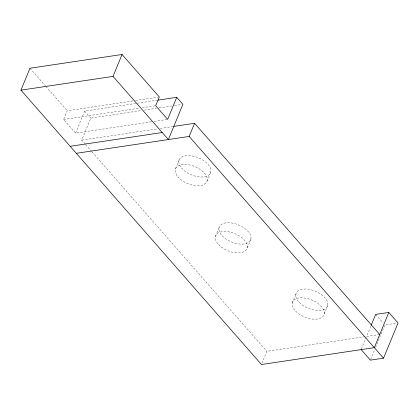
<?xml version="1.0" encoding="UTF-8"?>
<svg xmlns="http://www.w3.org/2000/svg" width="419" height="419" viewBox="0 0 419 419"><rect width="100%" height="100%" fill="white"/><g stroke="black" fill="none" stroke-linecap="round" stroke-linejoin="round"><path stroke-width="0.31" stroke-dasharray="2.1 1.57" d="M151.558 121.788L75.577 133.148L63.615 119.499L67.229 110.731L132.902 100.916M75.577 133.148L84.669 111.087L136.824 103.289M85.172 144.094L81.726 140.161L90.818 118.106L141.685 110.501M175.53 168.721L179.138 159.953M206.97 181.417L210.584 172.649M215.429 236.478L219.043 227.711M247.273 247.875L250.887 239.113M261.948 363.325L266.877 351.373L365.284 336.661M292.211 303.031L295.824 294.264M324.154 313.962L327.768 305.2M361.403 349.017L366.086 337.662M370.757 326.333L366.578 336.467L379.734 334.498M370.632 359.544L374.565 349.996M375.55 347.608L384.899 324.935L396.798 323.154M135.478 100.529L158.015 97.161M137.469 103.194L157.429 100.209M63.615 119.499L139.59 108.139M142.167 107.756L155.69 105.735M144.262 110.113L156.497 108.285M159.073 107.903L173.88 105.688M174.524 105.593L181.605 104.53M154.129 121.4L167.652 119.378M81.726 140.161L157.706 128.806M160.283 128.418L173.157 126.496M375.67 314.407L383.217 323.023M84.669 111.087L90.818 118.106M29.979 68.245L45.393 85.827M45.823 86.314L67.229 110.731M85.602 144.581L91.63 151.458M92.06 151.95L266.877 351.373M295.657 311.139A16.954 9.234 22.4 0 0 323.159 316.162A16.954 9.234 22.4 0 0 305.734 298.187A16.954 9.234 22.4 0 0 295.657 311.139M218.571 244.555A16.954 9.234 22.4 0 0 246.173 250.028A16.954 9.234 22.4 0 0 229.308 231.948A16.954 9.234 22.4 0 0 218.571 244.555M177.792 176.677A16.954 9.234 22.4 0 0 205.577 183.433A16.954 9.234 22.4 0 0 190.378 165.096A16.954 9.234 22.4 0 0 177.792 176.677M299.271 302.377A16.954 9.234 22.4 0 0 326.773 307.394A16.954 9.234 22.4 0 0 309.348 289.424A16.954 9.234 22.4 0 0 299.271 302.377M222.185 235.792A16.954 9.234 22.4 0 0 249.787 241.26A16.954 9.234 22.4 0 0 232.922 223.18A16.954 9.234 22.4 0 0 222.185 235.792M181.406 167.909A16.954 9.234 22.4 0 0 209.191 174.665A16.954 9.234 22.4 0 0 193.992 156.329A16.954 9.234 22.4 0 0 181.406 167.909"/><path stroke-width="0.63" d="M20.95 90.158L29.979 68.245L122.055 54.48L159.304 96.967L155.69 105.735L167.652 119.378L176.745 97.323L182.894 104.341L168.386 139.543L113.025 76.394L20.95 90.158L261.456 364.52L374.314 347.65L388.822 312.443L398.05 322.97L383.542 358.172L370.386 360.141L361.157 349.614M113.025 76.394L122.055 54.48M76.31 153.312L189.168 136.437L194.584 123.291L379.734 334.498M371.244 325.139L375.67 314.407L388.822 312.443M158.073 100.115L176.745 97.323M173.801 126.397L194.584 123.291M70.156 146.294L162.232 132.53M189.168 136.437L383.542 358.172"/></g></svg>
